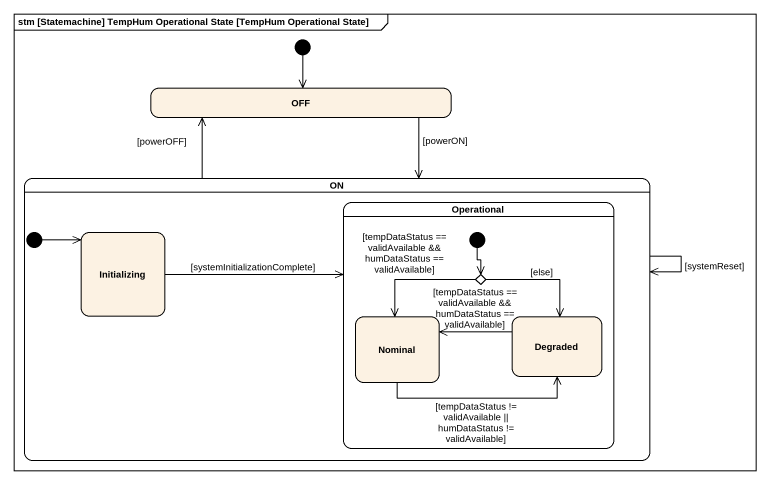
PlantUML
@startuml
mainframe stm [Statemachine] TempHum Operational State [TempHum Operational State]
hide empty description
state OFF
state "ON" as ON_ {
  state Operational {
    state choice1 <<choice>>
    state Nominal
    state Degraded
    [*] --> choice1
  }
  state Initializing
  [*] -right-> Initializing
}
[*] --> OFF
OFF --> ON_ : [powerON]
ON_ -up-> OFF : [powerOFF]
ON_ --> ON_ : [systemReset]
Initializing -right-> Operational : [systemInitializationComplete]
choice1 --> Nominal : [tempDataStatus == validAvailable && humDataStatus == validAvailable]
choice1 --> Degraded : [else]
Nominal -right-> Degraded : [tempDataStatus != validAvailable || humDataStatus != validAvailable]
Degraded -left-> Nominal : [tempDataStatus == validAvailable && humDataStatus == validAvailable]
@enduml
